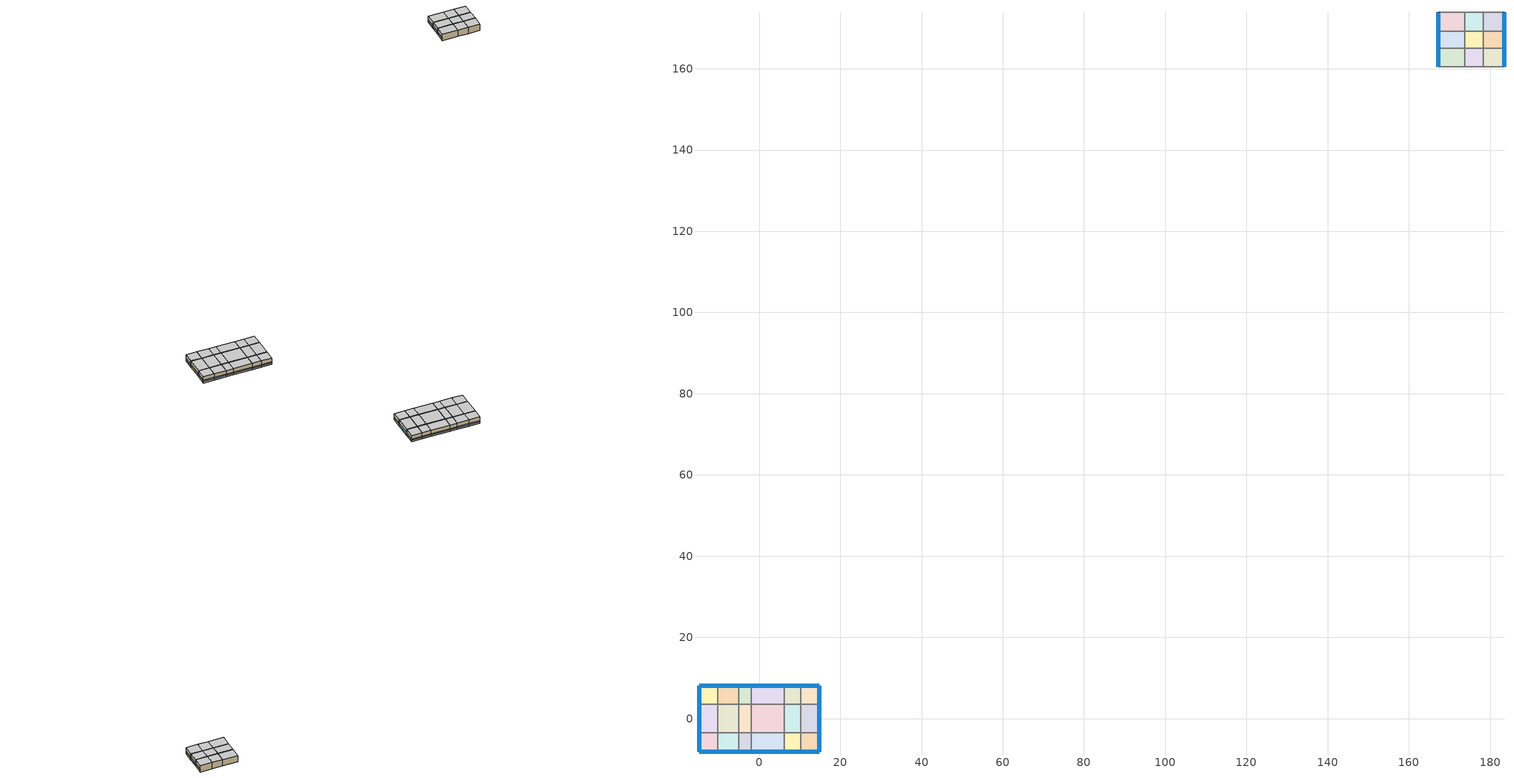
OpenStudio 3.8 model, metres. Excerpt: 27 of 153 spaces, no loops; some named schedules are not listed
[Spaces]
Outpatient PhysicalTherapy A end_a - Story Mid
 floor adiabatic (Typical Interior Floor): -14.8,-8.11 -14.8,-3.54 -10.22,-3.54 -10.22,-8.11 z3.05
 wall outside: -14.8,-3.54 -14.8,-8.11 -10.22,-8.11 z3.05:6.1
 wall to Outpatient PhysicalTherapy B end_a - Story Mid: -10.22,-3.54 -14.8,-3.54 z3.05:6.1
 wall to Outpatient PhysicalTherapy A  - Story Mid: -10.22,-8.11 -10.22,-3.54 z3.05:6.1
 window (Window U-0.75 SHGC 0.48): -14.8,-3.56 -14.8,-8.08 / -14.77,-8.11 -10.25,-8.11 z3.81:4.36
 ceiling adiabatic (Typical Interior Ceiling): -10.22,-8.11 -10.22,-3.54 -14.8,-3.54 -14.8,-8.11 z6.1
Outpatient PhysicalTherapy B end_a - Story Mid
 floor adiabatic (Typical Interior Floor): -14.8,-3.54 -14.8,3.54 -10.22,3.54 -10.22,-3.54 z3.05
 wall outside: -14.8,3.54 -14.8,-3.54 z3.05:6.1
 wall to Outpatient PhysicalTherapy C end_a - Story Mid: -10.22,3.54 -14.8,3.54 z3.05:6.1
 wall to Outpatient PhysicalTherapy B  - Story Mid: -10.22,-3.54 -10.22,3.54 z3.05:6.1
 window (Window U-0.75 SHGC 0.48): -14.8,3.51 -14.8,-3.51 z3.81:4.36
 ceiling adiabatic (Typical Interior Ceiling): -10.22,-3.54 -10.22,3.54 -14.8,3.54 -14.8,-3.54 z6.1
Outpatient PhysicalTherapy C end_a - Story Mid
 floor adiabatic (Typical Interior Floor): -14.8,3.54 -14.8,8.11 -10.22,8.11 -10.22,3.54 z3.05
 wall outside: -10.22,8.11 -14.8,8.11 -14.8,3.54 z3.05:6.1
 wall to Outpatient PhysicalTherapy C  - Story Mid: -10.22,3.54 -10.22,8.11 z3.05:6.1
 window (Window U-0.75 SHGC 0.48): -14.8,8.08 -14.8,3.56 / -10.25,8.11 -14.77,8.11 z3.81:4.36
 ceiling adiabatic (Typical Interior Ceiling): -10.22,3.54 -10.22,8.11 -14.8,8.11 -14.8,3.54 z6.1
Outpatient PhysicalTherapy A  - Story Mid
 floor adiabatic (Typical Interior Floor): -10.22,-8.11 -10.22,-3.54 -5.04,-3.54 -5.04,-8.11 z3.05
 wall outside: -10.22,-8.11 -5.04,-8.11 z3.05:6.1
 wall to Outpatient PhysicalTherapy B  - Story Mid: -5.04,-3.54 -10.22,-3.54 z3.05:6.1
 wall to Outpatient Lounge A  - Story Mid: -5.04,-8.11 -5.04,-3.54 z3.05:6.1
 window (Window U-0.75 SHGC 0.48): -10.2,-8.11 -5.07,-8.11 z3.81:4.36
 ceiling adiabatic (Typical Interior Ceiling): -5.04,-8.11 -5.04,-3.54 -10.22,-3.54 -10.22,-8.11 z6.1
Outpatient PhysicalTherapy B  - Story Mid
 floor adiabatic (Typical Interior Floor): -10.22,-3.54 -10.22,3.54 -5.04,3.54 -5.04,-3.54 z3.05
 wall to Outpatient PhysicalTherapy C  - Story Mid: -5.04,3.54 -10.22,3.54 z3.05:6.1
 wall to Outpatient Lounge B  - Story Mid: -5.04,-3.54 -5.04,3.54 z3.05:6.1
 ceiling adiabatic (Typical Interior Ceiling): -5.04,-3.54 -5.04,3.54 -10.22,3.54 -10.22,-3.54 z6.1
Outpatient PhysicalTherapy C  - Story Mid
 floor adiabatic (Typical Interior Floor): -10.22,3.54 -10.22,8.11 -5.04,8.11 -5.04,3.54 z3.05
 wall outside: -5.04,8.11 -10.22,8.11 z3.05:6.1
 wall to Outpatient Lounge C  - Story Mid: -5.04,3.54 -5.04,8.11 z3.05:6.1
 window (Window U-0.75 SHGC 0.48): -5.07,8.11 -10.2,8.11 z3.81:4.36
 ceiling adiabatic (Typical Interior Ceiling): -5.04,3.54 -5.04,8.11 -10.22,8.11 -10.22,3.54 z6.1
Outpatient Lounge A  - Story Mid
 floor adiabatic (Typical Interior Floor): -5.04,-8.11 -5.04,-3.54 -1.87,-3.54 -1.87,-8.11 z3.05
 wall outside: -5.04,-8.11 -1.87,-8.11 z3.05:6.1
 wall to Outpatient Lounge B  - Story Mid: -1.87,-3.54 -5.04,-3.54 z3.05:6.1
 wall to Outpatient OR A  - Story Mid: -1.87,-8.11 -1.87,-3.54 z3.05:6.1
 window (Window U-0.75 SHGC 0.48): -5.02,-8.11 -1.89,-8.11 z3.81:4.37
 ceiling adiabatic (Typical Interior Ceiling): -1.87,-8.11 -1.87,-3.54 -5.04,-3.54 -5.04,-8.11 z6.1
Outpatient Lounge B  - Story Mid
 floor adiabatic (Typical Interior Floor): -5.04,-3.54 -5.04,3.54 -1.87,3.54 -1.87,-3.54 z3.05
 wall to Outpatient Lounge C  - Story Mid: -1.87,3.54 -5.04,3.54 z3.05:6.1
 wall to Outpatient OR B  - Story Mid: -1.87,-3.54 -1.87,3.54 z3.05:6.1
 ceiling adiabatic (Typical Interior Ceiling): -1.87,-3.54 -1.87,3.54 -5.04,3.54 -5.04,-3.54 z6.1
Outpatient Lounge C  - Story Mid
 floor adiabatic (Typical Interior Floor): -5.04,3.54 -5.04,8.11 -1.87,8.11 -1.87,3.54 z3.05
 wall outside: -1.87,8.11 -5.04,8.11 z3.05:6.1
 wall to Outpatient OR C  - Story Mid: -1.87,3.54 -1.87,8.11 z3.05:6.1
 window (Window U-0.75 SHGC 0.48): -1.89,8.11 -5.02,8.11 z3.81:4.37
 ceiling adiabatic (Typical Interior Ceiling): -1.87,3.54 -1.87,8.11 -5.04,8.11 -5.04,3.54 z6.1
Outpatient OR A  - Story Mid
 floor adiabatic (Typical Interior Floor): -1.87,-8.11 -1.87,-3.54 6.24,-3.54 6.24,-8.11 z3.05
 wall outside: -1.87,-8.11 6.24,-8.11 z3.05:6.1
 wall to Outpatient OR B  - Story Mid: 6.24,-3.54 -1.87,-3.54 z3.05:6.1
 wall to Outpatient Reception A  - Story Mid: 6.24,-8.11 6.24,-3.54 z3.05:6.1
 window (Window U-0.75 SHGC 0.48): -1.84,-8.11 6.21,-8.11 z3.81:4.36
 ceiling adiabatic (Typical Interior Ceiling): 6.24,-8.11 6.24,-3.54 -1.87,-3.54 -1.87,-8.11 z6.1
Outpatient OR B  - Story Mid
 floor adiabatic (Typical Interior Floor): -1.87,-3.54 -1.87,3.54 6.24,3.54 6.24,-3.54 z3.05
 wall to Outpatient OR C  - Story Mid: 6.24,3.54 -1.87,3.54 z3.05:6.1
 wall to Outpatient Reception B  - Story Mid: 6.24,-3.54 6.24,3.54 z3.05:6.1
 ceiling adiabatic (Typical Interior Ceiling): 6.24,-3.54 6.24,3.54 -1.87,3.54 -1.87,-3.54 z6.1
Outpatient OR C  - Story Mid
 floor adiabatic (Typical Interior Floor): -1.87,3.54 -1.87,8.11 6.24,8.11 6.24,3.54 z3.05
 wall outside: 6.24,8.11 -1.87,8.11 z3.05:6.1
 wall to Outpatient Reception C  - Story Mid: 6.24,3.54 6.24,8.11 z3.05:6.1
 window (Window U-0.75 SHGC 0.48): 6.21,8.11 -1.84,8.11 z3.81:4.36
 ceiling adiabatic (Typical Interior Ceiling): 6.24,3.54 6.24,8.11 -1.87,8.11 -1.87,3.54 z6.1
Outpatient Reception A  - Story Mid
 floor adiabatic (Typical Interior Floor): 6.24,-8.11 6.24,-3.54 10.22,-3.54 10.22,-8.11 z3.05
 wall outside: 6.24,-8.11 10.22,-8.11 z3.05:6.1
 wall to Outpatient Reception B  - Story Mid: 10.22,-3.54 6.24,-3.54 z3.05:6.1
 wall to Outpatient Reception A end_b - Story Mid: 10.22,-8.11 10.22,-3.54 z3.05:6.1
 window (Window U-0.75 SHGC 0.48): 6.27,-8.11 10.2,-8.11 z3.81:4.37
 ceiling adiabatic (Typical Interior Ceiling): 10.22,-8.11 10.22,-3.54 6.24,-3.54 6.24,-8.11 z6.1
Outpatient Reception B  - Story Mid
 floor adiabatic (Typical Interior Floor): 6.24,-3.54 6.24,3.54 10.22,3.54 10.22,-3.54 z3.05
 wall to Outpatient Reception C  - Story Mid: 10.22,3.54 6.24,3.54 z3.05:6.1
 wall to Outpatient Reception B end_b - Story Mid: 10.22,-3.54 10.22,3.54 z3.05:6.1
 ceiling adiabatic (Typical Interior Ceiling): 10.22,-3.54 10.22,3.54 6.24,3.54 6.24,-3.54 z6.1
Outpatient Reception C  - Story Mid
 floor adiabatic (Typical Interior Floor): 6.24,3.54 6.24,8.11 10.22,8.11 10.22,3.54 z3.05
 wall outside: 10.22,8.11 6.24,8.11 z3.05:6.1
 wall to Outpatient Reception C end_b - Story Mid: 10.22,3.54 10.22,8.11 z3.05:6.1
 window (Window U-0.75 SHGC 0.48): 10.2,8.11 6.27,8.11 z3.81:4.37
 ceiling adiabatic (Typical Interior Ceiling): 10.22,3.54 10.22,8.11 6.24,8.11 6.24,3.54 z6.1
Outpatient Reception A end_b - Story Mid
 floor adiabatic (Typical Interior Floor): 10.22,-8.11 10.22,-3.54 14.8,-3.54 14.8,-8.11 z3.05
 wall outside: 10.22,-8.11 14.8,-8.11 14.8,-3.54 z3.05:6.1
 wall to Outpatient Reception B end_b - Story Mid: 14.8,-3.54 10.22,-3.54 z3.05:6.1
 window (Window U-0.75 SHGC 0.48): 10.25,-8.11 14.77,-8.11 / 14.8,-8.08 14.8,-3.56 z3.81:4.36
 ceiling adiabatic (Typical Interior Ceiling): 14.8,-8.11 14.8,-3.54 10.22,-3.54 10.22,-8.11 z6.1
Outpatient Reception B end_b - Story Mid
 floor adiabatic (Typical Interior Floor): 10.22,-3.54 10.22,3.54 14.8,3.54 14.8,-3.54 z3.05
 wall outside: 14.8,-3.54 14.8,3.54 z3.05:6.1
 wall to Outpatient Reception C end_b - Story Mid: 14.8,3.54 10.22,3.54 z3.05:6.1
 window (Window U-0.75 SHGC 0.48): 14.8,-3.51 14.8,3.51 z3.81:4.36
 ceiling adiabatic (Typical Interior Ceiling): 14.8,-3.54 14.8,3.54 10.22,3.54 10.22,-3.54 z6.1
Outpatient Reception C end_b - Story Mid
 floor adiabatic (Typical Interior Floor): 10.22,3.54 10.22,8.11 14.8,8.11 14.8,3.54 z3.05
 wall outside: 14.8,3.54 14.8,8.11 10.22,8.11 z3.05:6.1
 window (Window U-0.75 SHGC 0.48): 14.8,3.56 14.8,8.08 / 14.77,8.11 10.25,8.11 z3.81:4.36
 ceiling adiabatic (Typical Interior Ceiling): 14.8,3.54 14.8,8.11 10.22,8.11 10.22,3.54 z6.1
Outpatient PACU A  - Story Mid
 floor adiabatic (Typical Interior Floor): 167.2,160.51 167.2,165.08 173.79,165.08 173.79,160.51 z3.05
 wall outside: 167.2,165.08 167.2,160.51 z3.05:6.1
 wall to Outpatient PACU B  - Story Mid: 173.79,165.08 167.2,165.08 z3.05:6.1
 wall to Outpatient Lounge A  - Story Mid 1: 173.79,160.51 173.79,165.08 z3.05:6.1
 wall adiabatic (Typical Interior Wall): 167.2,160.51 173.79,160.51 z3.05:6.1
 window (Window U-0.75 SHGC 0.48): 167.2,165.06 167.2,160.53 z3.81:4.36
 ceiling adiabatic (Typical Interior Ceiling): 173.79,160.51 173.79,165.08 167.2,165.08 167.2,160.51 z6.1
Outpatient PACU B  - Story Mid
 floor adiabatic (Typical Interior Floor): 167.2,165.08 167.2,169.31 173.79,169.31 173.79,165.08 z3.05
 wall outside: 167.2,169.31 167.2,165.08 z3.05:6.1
 wall to Outpatient PACU C  - Story Mid: 173.79,169.31 167.2,169.31 z3.05:6.1
 wall to Outpatient Lounge B  - Story Mid 1: 173.79,165.08 173.79,169.31 z3.05:6.1
 window (Window U-0.75 SHGC 0.48): 167.2,169.28 167.2,165.11 z3.81:4.37
 ceiling adiabatic (Typical Interior Ceiling): 173.79,165.08 173.79,169.31 167.2,169.31 167.2,165.08 z6.1
Outpatient PACU C  - Story Mid
 floor adiabatic (Typical Interior Floor): 167.2,169.31 167.2,173.88 173.79,173.88 173.79,169.31 z3.05
 wall outside: 167.2,173.88 167.2,169.31 z3.05:6.1
 wall adiabatic (Typical Interior Wall): 173.79,173.88 167.2,173.88 z3.05:6.1
 wall to Outpatient Lounge C  - Story Mid 1: 173.79,169.31 173.79,173.88 z3.05:6.1
 window (Window U-0.75 SHGC 0.48): 167.2,173.86 167.2,169.33 z3.81:4.36
 ceiling adiabatic (Typical Interior Ceiling): 173.79,169.31 173.79,173.88 167.2,173.88 167.2,169.31 z6.1
Outpatient Lounge A  - Story Mid 1
 floor adiabatic (Typical Interior Floor): 173.79,160.51 173.79,165.08 178.27,165.08 178.27,160.51 z3.05
 wall to Outpatient Lounge B  - Story Mid 1: 178.27,165.08 173.79,165.08 z3.05:6.1
 wall to Outpatient Xray A  - Story Mid: 178.27,160.51 178.27,165.08 z3.05:6.1
 wall adiabatic (Typical Interior Wall): 173.79,160.51 178.27,160.51 z3.05:6.1
 ceiling adiabatic (Typical Interior Ceiling): 178.27,160.51 178.27,165.08 173.79,165.08 173.79,160.51 z6.1
Outpatient Lounge B  - Story Mid 1
 floor adiabatic (Typical Interior Floor): 173.79,165.08 173.79,169.31 178.27,169.31 178.27,165.08 z3.05
 wall to Outpatient Lounge C  - Story Mid 1: 178.27,169.31 173.79,169.31 z3.05:6.1
 wall to Outpatient Xray B  - Story Mid: 178.27,165.08 178.27,169.31 z3.05:6.1
 ceiling adiabatic (Typical Interior Ceiling): 178.27,165.08 178.27,169.31 173.79,169.31 173.79,165.08 z6.1
Outpatient Lounge C  - Story Mid 1
 floor adiabatic (Typical Interior Floor): 173.79,169.31 173.79,173.88 178.27,173.88 178.27,169.31 z3.05
 wall adiabatic (Typical Interior Wall): 178.27,173.88 173.79,173.88 z3.05:6.1
 wall to Outpatient Xray C  - Story Mid: 178.27,169.31 178.27,173.88 z3.05:6.1
 ceiling adiabatic (Typical Interior Ceiling): 178.27,169.31 178.27,173.88 173.79,173.88 173.79,169.31 z6.1
Outpatient Xray A  - Story Mid
 floor adiabatic (Typical Interior Floor): 178.27,160.51 178.27,165.08 183.41,165.08 183.41,160.51 z3.05
 wall outside: 183.41,160.51 183.41,165.08 z3.05:6.1
 wall to Outpatient Xray B  - Story Mid: 183.41,165.08 178.27,165.08 z3.05:6.1
 wall adiabatic (Typical Interior Wall): 178.27,160.51 183.41,160.51 z3.05:6.1
 window (Window U-0.75 SHGC 0.48): 183.41,160.53 183.41,165.06 z3.81:4.36
 ceiling adiabatic (Typical Interior Ceiling): 183.41,160.51 183.41,165.08 178.27,165.08 178.27,160.51 z6.1
Outpatient Xray B  - Story Mid
 floor adiabatic (Typical Interior Floor): 178.27,165.08 178.27,169.31 183.41,169.31 183.41,165.08 z3.05
 wall outside: 183.41,165.08 183.41,169.31 z3.05:6.1
 wall to Outpatient Xray C  - Story Mid: 183.41,169.31 178.27,169.31 z3.05:6.1
 window (Window U-0.75 SHGC 0.48): 183.41,165.11 183.41,169.28 z3.81:4.37
 ceiling adiabatic (Typical Interior Ceiling): 183.41,165.08 183.41,169.31 178.27,169.31 178.27,165.08 z6.1
Outpatient Xray C  - Story Mid
 floor adiabatic (Typical Interior Floor): 178.27,169.31 178.27,173.88 183.41,173.88 183.41,169.31 z3.05
 wall outside: 183.41,169.31 183.41,173.88 z3.05:6.1
 wall adiabatic (Typical Interior Wall): 183.41,173.88 178.27,173.88 z3.05:6.1
 window (Window U-0.75 SHGC 0.48): 183.41,169.33 183.41,173.86 z3.81:4.36
 ceiling adiabatic (Typical Interior Ceiling): 183.41,169.31 183.41,173.88 178.27,173.88 178.27,169.31 z6.1
[Site]
Baltimore Washingto_MD_USA: Latitude {deg}=39.17; Longitude {deg}=-76.68; Time Zone {hr}=-5; Elevation {m}=47; Terrain=City
[Site:WaterMainsTemperature]
Calculation Method=Correlation; Annual Average Outdoor Air Temperature {C}=13.67; Maximum Difference In Monthly Average Outdoor Air Temperatures {deltaC}=25.27
[SizingPeriod:DesignDay] Barometric Pressure {Pa}=100762; Rain Indicator=No; Snow Indicator=No; Day of Month=21; Daylight Saving Time Indicator=No; Humidity Condition Type=Wetbulb; Dry-Bulb Temperature Range Modifier Type=DefaultMultipliers
Name | Maximum Dry-Bulb Temperature {C} | Daily Dry-Bulb Temperature Range {deltaC} | Wind Speed {m/s} | Wind Direction {deg} | Month | Day Type | Wetbulb or DewPoint at Maximum Dry-Bulb {C} | Solar Model Indicator | ASHRAE Clear Sky Optical Depth for Beam Irradiance | ASHRAE Clear Sky Optical Depth for Diffuse Irradiance | Sky Clearness
Baltimore Washingto Ann Clg .4% Condns DB=>MWB 1 | 34.4 | 10.3 | 4.4 | 280 | 7 | SummerDesignDay | 23.8 | ASHRAETau | 0.455 | 2.129
Baltimore Washingto Ann Clg .4% Condns WB=>MDB 1 | 31.5 | 10.3 | 4.4 | 280 | 7 | SummerDesignDay | 25.6 | ASHRAETau | 0.455 | 2.129
Baltimore Washingto Ann Htg 99.6% Condns DB 1 | -10 | 0 | 3.8 | 290 | 1 | WinterDesignDay | -10 | ASHRAEClearSky |  |  | 0
Baltimore Washingto August .4% Condns DB=>MCWB 1 | 36 | 10.1 | 4.4 | 280 | 8 | SummerDesignDay | 24.3 | ASHRAETau | 0.44 | 2.186
[ClimateZones]
Climate Zone Institution Name 1=ASHRAE; Climate Zone Document Name 1=ANSI/ASHRAE Standard 169; Climate Zone Document Year 1=2006; Climate Zone Value 1=ASHRAE 169-2013-4A
[Building]
ComStock DOE Ref 1980-2004|Outpatient: North Axis {deg}=90; Default Construction Set=ComStock DOE Ref 1980-2004 - Outpatient - ASHRAE 169-2013-4A; Default Schedule Set=Building Default Schedule Set; Standards Building Type=Outpatient
[Site:GroundTemperature:FCfactorMethod]
January Ground Temperature {C}=14; February Ground Temperature {C}=7.3; March Ground Temperature {C}=3.3; April Ground Temperature {C}=1.2; May Ground Temperature {C}=-0.2; June Ground Temperature {C}=5.6; July Ground Temperature {C}=10.9; August Ground Temperature {C}=16.1; September Ground Temperature {C}=21.7; October Ground Temperature {C}=25; November Ground Temperature {C}=24.8; December Ground Temperature {C}=19.9
[DefaultConstructionSet]
ComStock DOE Ref 1980-2004 - Outpatient - ASHRAE 169-2013-4A: Default Exterior Surface Constructions=Default Surface Constructions 1; Default Interior Surface Constructions=Default Surface Constructions 2; Default Ground Contact Surface Constructions=Default Surface Constructions 3; Default Exterior SubSurface Constructions=Default Sub Surface Constructions 1; Default Interior SubSurface Constructions=Default Sub Surface Constructions 2; Interior Partition Construction=Typical Interior Partition
[DefaultSurfaceConstructions]
Name | Floor Construction | Wall Construction | Roof Ceiling Construction
Default Surface Constructions 1 | Typical Insulated Exterior Mass Floor | Typical Insulated Exterior Mass Wall R-8.33 | Typical IEAD Roof R-17.24
Default Surface Constructions 2 | Typical Interior Floor | Typical Interior Wall | Typical Interior Ceiling
Default Surface Constructions 3 | Typical Insulated Carpeted 6in Slab Floor | Typical Insulated Basement Mass Wall R-9.01
[Construction]
Typical Insulated Exterior Mass Floor: Typical Insulation R-9.06, 4 in. Normalweight Concrete Floor, Typical Carpet Pad
Typical IEAD Roof R-17.24: Roof Membrane, Typical Insulation R-16.12, Metal Roof Surface
Typical Interior Floor: 100mm Normalweight concrete floor, CP02 CARPET PAD
Typical Interior Wall: G01 13mm gypsum board, G01 13mm gypsum board
Typical Interior Ceiling: CP02 CARPET PAD, 100mm Normalweight concrete floor
Typical Insulated Carpeted 6in Slab Floor: 6 in. Normalweight Concrete Floor, Typical Carpet Pad
Typical Insulated Basement Mass Wall R-9.01: Typical Insulation R-7.46, 8 in. Concrete Block Basement Wall
U 0.59 SHGC 0.36 Simple Glazing Window U-0.59 SHGC 0.36: U 0.59 SHGC 0.36 Simple Glazing U-0.59 SHGC 0.36
U 0.59 SHGC 0.36 Simple Glazing Window U-0.59 SHGC 0.36 1: U 0.59 SHGC 0.36 Simple Glazing U-0.59 SHGC 0.36 1
Typical Insulated Metal Door: F08 Metal surface, Typical Insulation R-5.94
U 0.88 SHGC 0.16 Sgl Ref-A-L Clr 6mm: REF A CLEAR LO 6MM
Typical Overhead Door: Typical Insulation R-5.94
Typical Interior Window: Clear 3mm
Typical Interior Door; Typical Interior Partition: G05 25mm wood
Typical Insulated Exterior Mass Wall R-8.33: 1IN Stucco, 8IN CONCRETE HW RefBldg, Typical Insulation R-5.94, 1/2IN Gypsum
InteriorFurnishings 1: Std Wood 6inch 1
Window U-0.75 SHGC 0.48: Simple Glazing Double - No LowE - Tinted/Reflective - Aluminum
[Material:NoMass] Roughness=Smooth; Thermal Absorptance=0.9; Solar Absorptance=0.7
Name | Thermal Resistance {m2-K/W} | Visible Absorptance
Typical Insulation R-9.06 | 1.59504 | 0.7
Typical Carpet Pad; CP02 CARPET PAD | 0.21648 | 0.8
Typical Insulation R-16.12 | 2.83962 | 0.7
Typical Insulation R-7.46 | 1.31358 | 0.7
Typical Insulation R-5.94 | 1.04695 | 0.7
[Material] Thermal Absorptance=0.9
Name | Roughness | Thickness {m} | Conductivity {W/m-K} | Density {kg/m3} | Specific Heat {J/kg-K} | Solar Absorptance | Visible Absorptance
4 in. Normalweight Concrete Floor | MediumRough | 0.1016 | 2.31 | 2322 | 832 | 0.7 | 0.7
Roof Membrane | VeryRough | 0.0095 | 0.16 | 1121.29 | 1460 | 0.7 | 0.7
Metal Roof Surface; F08 Metal surface | Smooth | 0.0008 | 45.28 | 7824 | 500 | 0.7 | 0.7
100mm Normalweight concrete floor | MediumRough | 0.1016 | 2.31045 | 2322 | 832.557 | 0.7 | 0.7
G01 13mm gypsum board | Smooth | 0.0127 | 0.160031 | 800.001 | 1090.73 | 0.7 | 0.5
6 in. Normalweight Concrete Floor | MediumRough | 0.1524 | 2.31 | 2322 | 832 | 0.7 | 0.7
8 in. Concrete Block Basement Wall | MediumRough | 0.2032 | 1.326 | 1842 | 912 | 0.7 | 0.7
G05 25mm wood | MediumSmooth | 0.0254 | 0.15 | 608 | 1630 | 0.5 | 0.5
1IN Stucco | Smooth | 0.0253 | 0.6918 | 1858 | 837 | 0.7 | 0.92
8IN CONCRETE HW RefBldg | Rough | 0.2032 | 1.311 | 2240 | 836.8 | 0.7 | 0.7
1/2IN Gypsum | Smooth | 0.0127 | 0.16 | 784.9 | 830 | 0.4 | 0.4
Std Wood 6inch 1 | MediumSmooth | 0.15 | 0.12 | 540 | 1210 | 0.7 | 0.7
[DefaultSubSurfaceConstructions]
Name | Fixed Window Construction | Operable Window Construction | Door Construction | Glass Door Construction | Overhead Door Construction | Tubular Daylight Dome Construction | Tubular Daylight Diffuser Construction
Default Sub Surface Constructions 1 | U 0.59 SHGC 0.36 Simple Glazing Window U-0.59 SHGC 0.36 | U 0.59 SHGC 0.36 Simple Glazing Window U-0.59 SHGC 0.36 1 | Typical Insulated Metal Door | U 0.88 SHGC 0.16 Sgl Ref-A-L Clr 6mm | Typical Overhead Door | Typical Interior Window | Typical Interior Window
Default Sub Surface Constructions 2 | Typical Interior Window | Typical Interior Window | Typical Interior Door
[WindowMaterial:SimpleGlazingSystem]
Name | U-Factor {W/m2-K} | Solar Heat Gain Coefficient | Visible Transmittance
U 0.59 SHGC 0.36 Simple Glazing U-0.59 SHGC 0.36; U 0.59 SHGC 0.36 Simple Glazing U-0.59 SHGC 0.36 1 | 3.35018 | 0.36 | 0.27
Simple Glazing Double - No LowE - Tinted/Reflective - Aluminum | 4.25302 | 0.484 | 0.411
[WindowMaterial:Glazing] Optical Data Type=SpectralAverage; Infrared Transmittance at Normal Incidence=0; Front Side Infrared Hemispherical Emissivity=0.84; Conductivity {W/m-K}=0.9; Dirt Correction Factor for Solar and Visible Transmittance=1; Solar Diffusing=No
Name | Thickness {m} | Solar Transmittance at Normal Incidence | Front Side Solar Reflectance at Normal Incidence | Back Side Solar Reflectance at Normal Incidence | Visible Transmittance at Normal Incidence | Front Side Visible Reflectance at Normal Incidence | Back Side Visible Reflectance at Normal Incidence | Back Side Infrared Hemispherical Emissivity
REF A CLEAR LO 6MM | 0.006 | 0.066 | 0.341 | 0.493 | 0.08 | 0.41 | 0.37 | 0.4
Clear 3mm | 0.003 | 0.837 | 0.075 | 0.075 | 0.898 | 0.081 | 0.081 | 0.84
[SpaceType] Standards Building Type=Outpatient
Name | Default Schedule Set | Design Specification Outdoor Air Object | Standards Space Type
Outpatient Xray - ComStock DOE Ref 1980-2004 | Outpatient Xray Schedule Set | Outpatient Xray Ventilation | Xray
Outpatient PACU - ComStock DOE Ref 1980-2004 | Outpatient PACU Schedule Set | Outpatient PACU Ventilation | PACU
Outpatient Lounge - ComStock DOE Ref 1980-2004 | Outpatient Lounge Schedule Set | Outpatient Lounge Ventilation | Lounge
Outpatient OR - ComStock DOE Ref 1980-2004 | Outpatient OR Schedule Set | Outpatient OR Ventilation | OR
Outpatient Reception - ComStock DOE Ref 1980-2004 | Outpatient Reception Schedule Set | Outpatient Reception Ventilation | Reception
Outpatient PhysicalTherapy - ComStock DOE Ref 1980-2004 | Outpatient PhysicalTherapy Schedule Set | Outpatient PhysicalTherapy Ventilation | PhysicalTherapy
[BuildingStory]
Story Mid: Nominal Z Coordinate {m}=3.048; Nominal Floor to Floor Height {m}=3.048
[Space] Building Story=Story Mid
Name | Space Type | Thermal Zone
Outpatient PhysicalTherapy A end_a - Story Mid | Outpatient PhysicalTherapy - ComStock DOE Ref 1980-2004 | Zone Outpatient PhysicalTherapy A end_a - Story Mid
Outpatient PhysicalTherapy B end_a - Story Mid | Outpatient PhysicalTherapy - ComStock DOE Ref 1980-2004 | Zone Outpatient PhysicalTherapy B end_a - Story Mid
Outpatient PhysicalTherapy C end_a - Story Mid | Outpatient PhysicalTherapy - ComStock DOE Ref 1980-2004 | Zone Outpatient PhysicalTherapy C end_a - Story Mid
Outpatient PhysicalTherapy A  - Story Mid | Outpatient PhysicalTherapy - ComStock DOE Ref 1980-2004 | Zone Outpatient PhysicalTherapy A  - Story Mid
Outpatient PhysicalTherapy B  - Story Mid | Outpatient PhysicalTherapy - ComStock DOE Ref 1980-2004 | Zone Outpatient PhysicalTherapy B  - Story Mid
Outpatient PhysicalTherapy C  - Story Mid | Outpatient PhysicalTherapy - ComStock DOE Ref 1980-2004 | Zone Outpatient PhysicalTherapy C  - Story Mid
Outpatient Lounge A  - Story Mid | Outpatient Lounge - ComStock DOE Ref 1980-2004 | Zone Outpatient Lounge A  - Story Mid
Outpatient Lounge B  - Story Mid | Outpatient Lounge - ComStock DOE Ref 1980-2004 | Zone Outpatient Lounge B  - Story Mid
Outpatient Lounge C  - Story Mid | Outpatient Lounge - ComStock DOE Ref 1980-2004 | Zone Outpatient Lounge C  - Story Mid
Outpatient OR A  - Story Mid | Outpatient OR - ComStock DOE Ref 1980-2004 | Zone Outpatient OR A  - Story Mid
Outpatient OR B  - Story Mid | Outpatient OR - ComStock DOE Ref 1980-2004 | Zone Outpatient OR B  - Story Mid
Outpatient OR C  - Story Mid | Outpatient OR - ComStock DOE Ref 1980-2004 | Zone Outpatient OR C  - Story Mid
Outpatient Reception A  - Story Mid | Outpatient Reception - ComStock DOE Ref 1980-2004 | Zone Outpatient Reception A  - Story Mid
Outpatient Reception B  - Story Mid | Outpatient Reception - ComStock DOE Ref 1980-2004 | Zone Outpatient Reception B  - Story Mid
Outpatient Reception C  - Story Mid | Outpatient Reception - ComStock DOE Ref 1980-2004 | Zone Outpatient Reception C  - Story Mid
Outpatient Reception A end_b - Story Mid | Outpatient Reception - ComStock DOE Ref 1980-2004 | Zone Outpatient Reception A end_b - Story Mid
Outpatient Reception B end_b - Story Mid | Outpatient Reception - ComStock DOE Ref 1980-2004 | Zone Outpatient Reception B end_b - Story Mid
Outpatient Reception C end_b - Story Mid | Outpatient Reception - ComStock DOE Ref 1980-2004 | Zone Outpatient Reception C end_b - Story Mid
Outpatient PACU A  - Story Mid | Outpatient PACU - ComStock DOE Ref 1980-2004 | Zone Outpatient PACU A  - Story Mid
Outpatient PACU B  - Story Mid | Outpatient PACU - ComStock DOE Ref 1980-2004 | Zone Outpatient PACU B  - Story Mid
Outpatient PACU C  - Story Mid | Outpatient PACU - ComStock DOE Ref 1980-2004 | Zone Outpatient PACU C  - Story Mid
Outpatient Lounge A  - Story Mid 1 | Outpatient Lounge - ComStock DOE Ref 1980-2004 | Zone Outpatient Lounge A  - Story Mid 1
Outpatient Lounge B  - Story Mid 1 | Outpatient Lounge - ComStock DOE Ref 1980-2004 | Zone Outpatient Lounge B  - Story Mid 1
Outpatient Lounge C  - Story Mid 1 | Outpatient Lounge - ComStock DOE Ref 1980-2004 | Zone Outpatient Lounge C  - Story Mid 1
Outpatient Xray A  - Story Mid | Outpatient Xray - ComStock DOE Ref 1980-2004 | Zone Outpatient Xray A  - Story Mid
Outpatient Xray B  - Story Mid | Outpatient Xray - ComStock DOE Ref 1980-2004 | Zone Outpatient Xray B  - Story Mid
Outpatient Xray C  - Story Mid | Outpatient Xray - ComStock DOE Ref 1980-2004 | Zone Outpatient Xray C  - Story Mid
[ThermalZone] Multiplier=1; Use Ideal Air Loads=No
Name | Thermostat
Zone Outpatient PhysicalTherapy A end_a - Story Mid | Outpatient PhysicalTherapy - ComStock DOE Ref 1980-2004 Thermostat 2
Zone Outpatient PhysicalTherapy B end_a - Story Mid | Outpatient PhysicalTherapy - ComStock DOE Ref 1980-2004 Thermostat 5
Zone Outpatient PhysicalTherapy C end_a - Story Mid | Outpatient PhysicalTherapy - ComStock DOE Ref 1980-2004 Thermostat 8
Zone Outpatient PhysicalTherapy A  - Story Mid | Outpatient PhysicalTherapy - ComStock DOE Ref 1980-2004 Thermostat
Zone Outpatient PhysicalTherapy B  - Story Mid | Outpatient PhysicalTherapy - ComStock DOE Ref 1980-2004 Thermostat 3
Zone Outpatient PhysicalTherapy C  - Story Mid | Outpatient PhysicalTherapy - ComStock DOE Ref 1980-2004 Thermostat 6
Zone Outpatient Lounge A  - Story Mid | Outpatient Lounge - ComStock DOE Ref 1980-2004 Thermostat
Zone Outpatient Lounge B  - Story Mid | Outpatient Lounge - ComStock DOE Ref 1980-2004 Thermostat 2
Zone Outpatient Lounge C  - Story Mid | Outpatient Lounge - ComStock DOE Ref 1980-2004 Thermostat 4
Zone Outpatient OR A  - Story Mid | Outpatient OR - ComStock DOE Ref 1980-2004 Thermostat
Zone Outpatient OR B  - Story Mid | Outpatient OR - ComStock DOE Ref 1980-2004 Thermostat 1
Zone Outpatient OR C  - Story Mid | Outpatient OR - ComStock DOE Ref 1980-2004 Thermostat 2
Zone Outpatient Reception A  - Story Mid | Outpatient Reception - ComStock DOE Ref 1980-2004 Thermostat
Zone Outpatient Reception B  - Story Mid | Outpatient Reception - ComStock DOE Ref 1980-2004 Thermostat 2
Zone Outpatient Reception C  - Story Mid | Outpatient Reception - ComStock DOE Ref 1980-2004 Thermostat 4
Zone Outpatient Reception A end_b - Story Mid | Outpatient Reception - ComStock DOE Ref 1980-2004 Thermostat 1
Zone Outpatient Reception B end_b - Story Mid | Outpatient Reception - ComStock DOE Ref 1980-2004 Thermostat 3
Zone Outpatient Reception C end_b - Story Mid | Outpatient Reception - ComStock DOE Ref 1980-2004 Thermostat 5
Zone Outpatient PACU A  - Story Mid | Outpatient PACU - ComStock DOE Ref 1980-2004 Thermostat
Zone Outpatient PACU B  - Story Mid | Outpatient PACU - ComStock DOE Ref 1980-2004 Thermostat 1
Zone Outpatient PACU C  - Story Mid | Outpatient PACU - ComStock DOE Ref 1980-2004 Thermostat 2
Zone Outpatient Lounge A  - Story Mid 1 | Outpatient Lounge - ComStock DOE Ref 1980-2004 Thermostat 1
Zone Outpatient Lounge B  - Story Mid 1 | Outpatient Lounge - ComStock DOE Ref 1980-2004 Thermostat 3
Zone Outpatient Lounge C  - Story Mid 1 | Outpatient Lounge - ComStock DOE Ref 1980-2004 Thermostat 5
Zone Outpatient Xray A  - Story Mid | Outpatient Xray - ComStock DOE Ref 1980-2004 Thermostat 1
Zone Outpatient Xray B  - Story Mid | Outpatient Xray - ComStock DOE Ref 1980-2004 Thermostat 3
Zone Outpatient Xray C  - Story Mid | Outpatient Xray - ComStock DOE Ref 1980-2004 Thermostat 5
[Lights:Definition] Design Level Calculation Method=Watts/Area; Fraction Visible=0.2; Return Air Fraction=0
Name | Watts per Space Floor Area {W/m2} | Fraction Radiant
Outpatient PACU - ComStock DOE Ref 1980-2004 General Lights Definition | 9.71382 | 0.31
Outpatient PACU - ComStock DOE Ref 1980-2004 Wall Wash Lights Definition | 10.5927 | 0.125
Outpatient OR - ComStock DOE Ref 1980-2004 General Lights Definition | 22.5358 | 0.31
Outpatient Lounge - ComStock DOE Ref 1980-2004 General Lights Definition | 3.74035 | 0.31
Outpatient Lounge - ComStock DOE Ref 1980-2004 Wall Wash Lights Definition | 4.25298 | 0.125
Outpatient Xray - ComStock DOE Ref 1980-2004 General Lights Definition | 6.48665 | 0.31
Outpatient Reception - ComStock DOE Ref 1980-2004 General Lights Definition | 2.45217 | 0.31
Outpatient Reception - ComStock DOE Ref 1980-2004 Task Lights Definition | 1.72345 | 0.125
Outpatient Reception - ComStock DOE Ref 1980-2004 Wall Wash Lights Definition | 3.12863 | 0.125
Outpatient PhysicalTherapy - ComStock DOE Ref 1980-2004 General Lights Definition | 8.67819 | 0.31
Outpatient PhysicalTherapy - ComStock DOE Ref 1980-2004 Task Lights Definition | 15.587 | 0.125
[ElectricEquipment:Definition] Design Level Calculation Method=Watts/Area; Fraction Latent=0; Fraction Radiant=0.5; Fraction Lost=0
Name | Watts per Space Floor Area {W/m2}
Outpatient Lounge Elec Equip Definition; Outpatient PACU Elec Equip Definition | 32.2917
Outpatient OR Elec Equip Definition | 43.0556
Outpatient PhysicalTherapy Elec Equip Definition | 16.1459
Outpatient Reception Elec Equip Definition | 11.8403
Outpatient Xray Elec Equip Definition | 13.9931
[ElectricEquipment]
Name | Electric Equipment Definition | Space or SpaceType
Outpatient Lounge Elec Equip | Outpatient Lounge Elec Equip Definition | Outpatient Lounge - ComStock DOE Ref 1980-2004
Outpatient OR Elec Equip | Outpatient OR Elec Equip Definition | Outpatient OR - ComStock DOE Ref 1980-2004
Outpatient PACU Elec Equip | Outpatient PACU Elec Equip Definition | Outpatient PACU - ComStock DOE Ref 1980-2004
Outpatient PhysicalTherapy Elec Equip | Outpatient PhysicalTherapy Elec Equip Definition | Outpatient PhysicalTherapy - ComStock DOE Ref 1980-2004
Outpatient Reception Elec Equip | Outpatient Reception Elec Equip Definition | Outpatient Reception - ComStock DOE Ref 1980-2004
Outpatient Xray Elec Equip | Outpatient Xray Elec Equip Definition | Outpatient Xray - ComStock DOE Ref 1980-2004
[DesignSpecification:OutdoorAir] Outdoor Air Method=Sum
Name | Outdoor Air Flow per Person {m3/s-person} | Outdoor Air Flow per Floor Area {m3/s-m2}
Outpatient Lounge Ventilation; Outpatient Reception Ventilation | 0.00707921
Outpatient OR Ventilation; Outpatient PhysicalTherapy Ventilation |  | 0.0023876
Outpatient PACU Ventilation |  | 0.00169164
Outpatient Xray Ventilation |  | 0.001524
[DefaultScheduleSet]
Name | Number of People Schedule | People Activity Level Schedule | Lighting Schedule | Electric Equipment Schedule | Infiltration Schedule | Gas Equipment Schedule | Hours of Operation Schedule
Outpatient Lounge Schedule Set; Outpatient PACU Schedule Set; Outpatient PhysicalTherapy Schedule Set; Outpatient Reception Schedule Set | Outpatient Bldg Occ | Outpatient Activity | Outpatient Bldg Light | Outpatient Bldg Equip | Outpatient Infil
Outpatient OR Schedule Set | Outpatient Bldg Occ | Outpatient Activity | Outpatient Bldg Light | Outpatient Bldg Equip | Outpatient Infil | Outpatient Bldg Equip
Outpatient Xray Schedule Set | Outpatient Bldg Occ | Outpatient Activity | Outpatient Bldg Light | Outpatient Radiology Equip | Outpatient Infil
Building Default Schedule Set |  |  |  |  |  |  | Building Hours of Operation NonResidential
[People:Definition] Number of People Calculation Method=People/Area; Fraction Radiant=0.3
Name | People per Space Floor Area {person/m2}
Outpatient Lounge People Definition | 0.149941
Outpatient OR People Definition; Outpatient PACU People Definition; Outpatient PhysicalTherapy People Definition; Outpatient Xray People Definition | 0.199993
Outpatient Reception People Definition | 0.300313
[People] Work Efficiency Schedule=Work Efficiency Schedule; Clothing Insulation Schedule=Clothing Schedule; Air Velocity Schedule=Air Velocity Schedule; Multiplier=1
Name | People Definition | Space or SpaceType
Outpatient Lounge People | Outpatient Lounge People Definition | Outpatient Lounge - ComStock DOE Ref 1980-2004
Outpatient OR People | Outpatient OR People Definition | Outpatient OR - ComStock DOE Ref 1980-2004
Outpatient PACU People | Outpatient PACU People Definition | Outpatient PACU - ComStock DOE Ref 1980-2004
Outpatient PhysicalTherapy People | Outpatient PhysicalTherapy People Definition | Outpatient PhysicalTherapy - ComStock DOE Ref 1980-2004
Outpatient Reception People | Outpatient Reception People Definition | Outpatient Reception - ComStock DOE Ref 1980-2004
Outpatient Xray People | Outpatient Xray People Definition | Outpatient Xray - ComStock DOE Ref 1980-2004
[GasEquipment:Definition]
Outpatient OR Gas Equip Definition: Design Level Calculation Method=Watts/Area; Watts per Space Floor Area {W/m2}=75.3001; Fraction Latent=0; Fraction Radiant=0; Fraction Lost=0.5
[GasEquipment]
Outpatient OR Gas Equip: Gas Equipment Definition=Outpatient OR Gas Equip Definition; Space or SpaceType=Outpatient OR - ComStock DOE Ref 1980-2004
[Exterior:Lights:Definition]
Name | Design Level {W}
Parking Areas and Drives Def (W/ft^2) | 0.0497494
Building Facades Def (W/ft^2) | 0.25
Main Entries Def (W/ft) | 30
Other Doors Def (W/ft) | 25
[Exterior:Lights] Schedule=Always On Discrete; Control Option=AstronomicalClock
Name | Exterior Lights Definition | Multiplier
Parking Areas and Drives | Parking Areas and Drives Def (W/ft^2) | 75937.5
Building Facades | Building Facades Def (W/ft^2) | 3883.26
Main Entries | Main Entries Def (W/ft) | 8
Other Doors | Other Doors Def (W/ft) | 15.57
[ThermostatSetpoint:DualSetpoint]
Name | Heating Setpoint Temperature Schedule | Cooling Setpoint Temperature Schedule
Outpatient Lounge - ComStock DOE Ref 1980-2004 Thermostat; Outpatient Lounge - ComStock DOE Ref 1980-2004 Thermostat 1; Outpatient Lounge - ComStock DOE Ref 1980-2004 Thermostat 2; Outpatient Lounge - ComStock DOE Ref 1980-2004 Thermostat 3; Outpatient Lounge - ComStock DOE Ref 1980-2004 Thermostat 4; Outpatient Lounge - ComStock DOE Ref 1980-2004 Thermostat 5; Outpatient PACU - ComStock DOE Ref 1980-2004 Thermostat; Outpatient PACU - ComStock DOE Ref 1980-2004 Thermostat 1; Outpatient PACU - ComStock DOE Ref 1980-2004 Thermostat 2; Outpatient PhysicalTherapy - ComStock DOE Ref 1980-2004 Thermostat; Outpatient PhysicalTherapy - ComStock DOE Ref 1980-2004 Thermostat 2; Outpatient PhysicalTherapy - ComStock DOE Ref 1980-2004 Thermostat 3; Outpatient PhysicalTherapy - ComStock DOE Ref 1980-2004 Thermostat 5; Outpatient PhysicalTherapy - ComStock DOE Ref 1980-2004 Thermostat 6; Outpatient PhysicalTherapy - ComStock DOE Ref 1980-2004 Thermostat 8; Outpatient Reception - ComStock DOE Ref 1980-2004 Thermostat; Outpatient Reception - ComStock DOE Ref 1980-2004 Thermostat 1; Outpatient Reception - ComStock DOE Ref 1980-2004 Thermostat 2; Outpatient Reception - ComStock DOE Ref 1980-2004 Thermostat 3; Outpatient Reception - ComStock DOE Ref 1980-2004 Thermostat 4; Outpatient Reception - ComStock DOE Ref 1980-2004 Thermostat 5; Outpatient Xray - ComStock DOE Ref 1980-2004 Thermostat 1; Outpatient Xray - ComStock DOE Ref 1980-2004 Thermostat 3; Outpatient Xray - ComStock DOE Ref 1980-2004 Thermostat 5 | Outpatient HtgSetp | Outpatient ClgSetp
Outpatient OR - ComStock DOE Ref 1980-2004 Thermostat; Outpatient OR - ComStock DOE Ref 1980-2004 Thermostat 1; Outpatient OR - ComStock DOE Ref 1980-2004 Thermostat 2 | Outpatient OR HtgSetp | Outpatient OR ClgSetp
[InternalMass:Definition]
Internal Mass Definition 2: Construction=InteriorFurnishings 1; Design Level Calculation Method=SurfaceArea/Area; Surface Area per Space Floor Area=2
[InternalMass] Internal Mass Definition=Internal Mass Definition 2; Multiplier=1
Name | Space or SpaceType
Outpatient PhysicalTherapy B  - Story Mid Mass | Outpatient PhysicalTherapy B  - Story Mid
Outpatient Reception A  - Story Mid Mass | Outpatient Reception A  - Story Mid
Outpatient OR C  - Story Mid Mass | Outpatient OR C  - Story Mid
Outpatient Reception B  - Story Mid Mass | Outpatient Reception B  - Story Mid
Outpatient Reception B end_b - Story Mid Mass | Outpatient Reception B end_b - Story Mid
Outpatient Lounge B  - Story Mid Mass | Outpatient Lounge B  - Story Mid
Outpatient PhysicalTherapy C  - Story Mid Mass | Outpatient PhysicalTherapy C  - Story Mid
Outpatient Lounge C  - Story Mid Mass | Outpatient Lounge C  - Story Mid
Outpatient Lounge A  - Story Mid 1 Mass | Outpatient Lounge A  - Story Mid 1
Outpatient Reception C  - Story Mid Mass | Outpatient Reception C  - Story Mid
Outpatient PhysicalTherapy C end_a - Story Mid Mass | Outpatient PhysicalTherapy C end_a - Story Mid
Outpatient Lounge A  - Story Mid Mass | Outpatient Lounge A  - Story Mid
Outpatient OR A  - Story Mid Mass | Outpatient OR A  - Story Mid
Outpatient PACU B  - Story Mid Mass | Outpatient PACU B  - Story Mid
Outpatient PACU C  - Story Mid Mass | Outpatient PACU C  - Story Mid
Outpatient Lounge C  - Story Mid 1 Mass | Outpatient Lounge C  - Story Mid 1
Outpatient Reception C end_b - Story Mid Mass | Outpatient Reception C end_b - Story Mid
Outpatient PhysicalTherapy A  - Story Mid Mass | Outpatient PhysicalTherapy A  - Story Mid
Outpatient Xray A  - Story Mid Mass | Outpatient Xray A  - Story Mid
Outpatient PhysicalTherapy B end_a - Story Mid Mass | Outpatient PhysicalTherapy B end_a - Story Mid
Outpatient OR B  - Story Mid Mass | Outpatient OR B  - Story Mid
Outpatient Xray C  - Story Mid Mass | Outpatient Xray C  - Story Mid
Outpatient Reception A end_b - Story Mid Mass | Outpatient Reception A end_b - Story Mid
Outpatient PhysicalTherapy A end_a - Story Mid Mass | Outpatient PhysicalTherapy A end_a - Story Mid
Outpatient PACU A  - Story Mid Mass | Outpatient PACU A  - Story Mid
Outpatient Lounge B  - Story Mid 1 Mass | Outpatient Lounge B  - Story Mid 1
Outpatient Xray B  - Story Mid Mass | Outpatient Xray B  - Story Mid
[Lights] Fraction Replaceable=1
Name | Lights Definition | Space or SpaceType
Outpatient PACU - ComStock DOE Ref 1980-2004 General Lighting | Outpatient PACU - ComStock DOE Ref 1980-2004 General Lights Definition | Outpatient PACU - ComStock DOE Ref 1980-2004
Outpatient PACU - ComStock DOE Ref 1980-2004 Wall Wash Lighting | Outpatient PACU - ComStock DOE Ref 1980-2004 Wall Wash Lights Definition | Outpatient PACU - ComStock DOE Ref 1980-2004
Outpatient OR - ComStock DOE Ref 1980-2004 General Lighting | Outpatient OR - ComStock DOE Ref 1980-2004 General Lights Definition | Outpatient OR - ComStock DOE Ref 1980-2004
Outpatient Lounge - ComStock DOE Ref 1980-2004 General Lighting | Outpatient Lounge - ComStock DOE Ref 1980-2004 General Lights Definition | Outpatient Lounge - ComStock DOE Ref 1980-2004
Outpatient Lounge - ComStock DOE Ref 1980-2004 Wall Wash Lighting | Outpatient Lounge - ComStock DOE Ref 1980-2004 Wall Wash Lights Definition | Outpatient Lounge - ComStock DOE Ref 1980-2004
Outpatient Xray - ComStock DOE Ref 1980-2004 General Lighting | Outpatient Xray - ComStock DOE Ref 1980-2004 General Lights Definition | Outpatient Xray - ComStock DOE Ref 1980-2004
Outpatient Reception - ComStock DOE Ref 1980-2004 General Lighting | Outpatient Reception - ComStock DOE Ref 1980-2004 General Lights Definition | Outpatient Reception - ComStock DOE Ref 1980-2004
Outpatient Reception - ComStock DOE Ref 1980-2004 Task Lighting | Outpatient Reception - ComStock DOE Ref 1980-2004 Task Lights Definition | Outpatient Reception - ComStock DOE Ref 1980-2004
Outpatient Reception - ComStock DOE Ref 1980-2004 Wall Wash Lighting | Outpatient Reception - ComStock DOE Ref 1980-2004 Wall Wash Lights Definition | Outpatient Reception - ComStock DOE Ref 1980-2004
Outpatient PhysicalTherapy - ComStock DOE Ref 1980-2004 General Lighting | Outpatient PhysicalTherapy - ComStock DOE Ref 1980-2004 General Lights Definition | Outpatient PhysicalTherapy - ComStock DOE Ref 1980-2004
Outpatient PhysicalTherapy - ComStock DOE Ref 1980-2004 Task Lighting | Outpatient PhysicalTherapy - ComStock DOE Ref 1980-2004 Task Lights Definition | Outpatient PhysicalTherapy - ComStock DOE Ref 1980-2004
[SpaceInfiltration:DesignFlowRate] Design Flow Rate Calculation Method=Flow/ExteriorArea; Flow per Exterior Surface Area {m3/s-m2}=0.000619923; Velocity Term Coefficient=0
Name | Space or SpaceType | Schedule | Constant Term Coefficient | Temperature Term Coefficient | Velocity Squared Term Coefficient
Outpatient Reception A  - Story Mid HVAC On Infiltration | Outpatient Reception A  - Story Mid | Infiltration HVAC On Schedule | -0.0461 | 0.0053 | 0.0311
Outpatient Reception A  - Story Mid HVAC Off Infiltration | Outpatient Reception A  - Story Mid | Infiltration HVAC Off Schedule | 0 | 0.0174 | 0.0341
Outpatient OR C  - Story Mid HVAC On Infiltration | Outpatient OR C  - Story Mid | Infiltration HVAC On Schedule | -0.0461 | 0.0053 | 0.0311
Outpatient OR C  - Story Mid HVAC Off Infiltration | Outpatient OR C  - Story Mid | Infiltration HVAC Off Schedule | 0 | 0.0174 | 0.0341
Outpatient Reception B end_b - Story Mid HVAC On Infiltration | Outpatient Reception B end_b - Story Mid | Infiltration HVAC On Schedule | -0.0461 | 0.0053 | 0.0311
Outpatient Reception B end_b - Story Mid HVAC Off Infiltration | Outpatient Reception B end_b - Story Mid | Infiltration HVAC Off Schedule | 0 | 0.0174 | 0.0341
Outpatient PhysicalTherapy C  - Story Mid HVAC On Infiltration | Outpatient PhysicalTherapy C  - Story Mid | Infiltration HVAC On Schedule | -0.0461 | 0.0053 | 0.0311
Outpatient PhysicalTherapy C  - Story Mid HVAC Off Infiltration | Outpatient PhysicalTherapy C  - Story Mid | Infiltration HVAC Off Schedule | 0 | 0.0174 | 0.0341
Outpatient Lounge C  - Story Mid HVAC On Infiltration | Outpatient Lounge C  - Story Mid | Infiltration HVAC On Schedule | -0.0461 | 0.0053 | 0.0311
Outpatient Lounge C  - Story Mid HVAC Off Infiltration | Outpatient Lounge C  - Story Mid | Infiltration HVAC Off Schedule | 0 | 0.0174 | 0.0341
Outpatient Reception C  - Story Mid HVAC On Infiltration | Outpatient Reception C  - Story Mid | Infiltration HVAC On Schedule | -0.0461 | 0.0053 | 0.0311
Outpatient Reception C  - Story Mid HVAC Off Infiltration | Outpatient Reception C  - Story Mid | Infiltration HVAC Off Schedule | 0 | 0.0174 | 0.0341
Outpatient PhysicalTherapy C end_a - Story Mid HVAC On Infiltration | Outpatient PhysicalTherapy C end_a - Story Mid | Infiltration HVAC On Schedule | -0.0461 | 0.0053 | 0.0311
Outpatient PhysicalTherapy C end_a - Story Mid HVAC Off Infiltration | Outpatient PhysicalTherapy C end_a - Story Mid | Infiltration HVAC Off Schedule | 0 | 0.0174 | 0.0341
Outpatient Lounge A  - Story Mid HVAC On Infiltration | Outpatient Lounge A  - Story Mid | Infiltration HVAC On Schedule | -0.0461 | 0.0053 | 0.0311
Outpatient Lounge A  - Story Mid HVAC Off Infiltration | Outpatient Lounge A  - Story Mid | Infiltration HVAC Off Schedule | 0 | 0.0174 | 0.0341
Outpatient OR A  - Story Mid HVAC On Infiltration | Outpatient OR A  - Story Mid | Infiltration HVAC On Schedule | -0.0461 | 0.0053 | 0.0311
Outpatient OR A  - Story Mid HVAC Off Infiltration | Outpatient OR A  - Story Mid | Infiltration HVAC Off Schedule | 0 | 0.0174 | 0.0341
Outpatient PACU B  - Story Mid HVAC On Infiltration | Outpatient PACU B  - Story Mid | Infiltration HVAC On Schedule | -0.0461 | 0.0053 | 0.0311
Outpatient PACU B  - Story Mid HVAC Off Infiltration | Outpatient PACU B  - Story Mid | Infiltration HVAC Off Schedule | 0 | 0.0174 | 0.0341
Outpatient PACU C  - Story Mid HVAC On Infiltration | Outpatient PACU C  - Story Mid | Infiltration HVAC On Schedule | -0.0461 | 0.0053 | 0.0311
Outpatient PACU C  - Story Mid HVAC Off Infiltration | Outpatient PACU C  - Story Mid | Infiltration HVAC Off Schedule | 0 | 0.0174 | 0.0341
Outpatient Reception C end_b - Story Mid HVAC On Infiltration | Outpatient Reception C end_b - Story Mid | Infiltration HVAC On Schedule | -0.0461 | 0.0053 | 0.0311
Outpatient Reception C end_b - Story Mid HVAC Off Infiltration | Outpatient Reception C end_b - Story Mid | Infiltration HVAC Off Schedule | 0 | 0.0174 | 0.0341
Outpatient PhysicalTherapy A  - Story Mid HVAC On Infiltration | Outpatient PhysicalTherapy A  - Story Mid | Infiltration HVAC On Schedule | -0.0461 | 0.0053 | 0.0311
Outpatient PhysicalTherapy A  - Story Mid HVAC Off Infiltration | Outpatient PhysicalTherapy A  - Story Mid | Infiltration HVAC Off Schedule | 0 | 0.0174 | 0.0341
Outpatient Xray A  - Story Mid HVAC On Infiltration | Outpatient Xray A  - Story Mid | Infiltration HVAC On Schedule | -0.0461 | 0.0053 | 0.0311
Outpatient Xray A  - Story Mid HVAC Off Infiltration | Outpatient Xray A  - Story Mid | Infiltration HVAC Off Schedule | 0 | 0.0174 | 0.0341
Outpatient PhysicalTherapy B end_a - Story Mid HVAC On Infiltration | Outpatient PhysicalTherapy B end_a - Story Mid | Infiltration HVAC On Schedule | -0.0461 | 0.0053 | 0.0311
Outpatient PhysicalTherapy B end_a - Story Mid HVAC Off Infiltration | Outpatient PhysicalTherapy B end_a - Story Mid | Infiltration HVAC Off Schedule | 0 | 0.0174 | 0.0341
Outpatient Xray C  - Story Mid HVAC On Infiltration | Outpatient Xray C  - Story Mid | Infiltration HVAC On Schedule | -0.0461 | 0.0053 | 0.0311
Outpatient Xray C  - Story Mid HVAC Off Infiltration | Outpatient Xray C  - Story Mid | Infiltration HVAC Off Schedule | 0 | 0.0174 | 0.0341
Outpatient Reception A end_b - Story Mid HVAC On Infiltration | Outpatient Reception A end_b - Story Mid | Infiltration HVAC On Schedule | -0.0461 | 0.0053 | 0.0311
Outpatient Reception A end_b - Story Mid HVAC Off Infiltration | Outpatient Reception A end_b - Story Mid | Infiltration HVAC Off Schedule | 0 | 0.0174 | 0.0341
Outpatient PhysicalTherapy A end_a - Story Mid HVAC On Infiltration | Outpatient PhysicalTherapy A end_a - Story Mid | Infiltration HVAC On Schedule | -0.0461 | 0.0053 | 0.0311
Outpatient PhysicalTherapy A end_a - Story Mid HVAC Off Infiltration | Outpatient PhysicalTherapy A end_a - Story Mid | Infiltration HVAC Off Schedule | 0 | 0.0174 | 0.0341
Outpatient PACU A  - Story Mid HVAC On Infiltration | Outpatient PACU A  - Story Mid | Infiltration HVAC On Schedule | -0.0461 | 0.0053 | 0.0311
Outpatient PACU A  - Story Mid HVAC Off Infiltration | Outpatient PACU A  - Story Mid | Infiltration HVAC Off Schedule | 0 | 0.0174 | 0.0341
Outpatient Xray B  - Story Mid HVAC On Infiltration | Outpatient Xray B  - Story Mid | Infiltration HVAC On Schedule | -0.0461 | 0.0053 | 0.0311
Outpatient Xray B  - Story Mid HVAC Off Infiltration | Outpatient Xray B  - Story Mid | Infiltration HVAC Off Schedule | 0 | 0.0174 | 0.0341
[Schedule:Ruleset]
Name | Default Day Schedule | Summer Design Day Schedule | Winter Design Day Schedule
Outpatient OR HtgSetp | Outpatient OR HtgSetp Default | Outpatient OR HtgSetp Summer Design Day | Outpatient OR HtgSetp Winter Design Day
Outpatient OR ClgSetp | Outpatient OR ClgSetp Default | Outpatient OR ClgSetp Summer Design Day | Outpatient OR ClgSetp Winter Design Day
[Schedule:Day]
Outpatient Radiology Equip Default: Average, 6, 0, 0.01, 18, 0, 0.96, 24, 0, 0.01
Outpatient Radiology Equip Summer Design Day: 6, 0, 0.01, 18, 0, 0.96, 24, 0, 0.01
Outpatient Radiology Equip Winter Design Day: 24, 0, 0.01
Outpatient OR HtgSetp Default: Average, 24, 0, 18.3
Outpatient OR HtgSetp Winter Design Day; Outpatient OR HtgSetp Summer Design Day: 24, 0, 18.3
Outpatient OR ClgSetp Default: Average, 6, 0, 22.2, 17, 0, 18.3, 24, 0, 22.2
Outpatient OR ClgSetp Winter Design Day; Outpatient OR ClgSetp Summer Design Day: 6, 0, 22.2, 17, 0, 18.3, 24, 0, 22.2
[Schedule:Rule] Apply Sunday=Yes; Apply Monday=Yes; Apply Tuesday=Yes; Apply Wednesday=Yes; Apply Thursday=Yes; Apply Friday=Yes; Apply Saturday=Yes; Date Specification Type=SpecificDates; Specific Month 1=1; Specific Month 2=1; Specific Month 3=1; Specific Month 4=1; Specific Month 5=2; Specific Month 6=2; Specific Month 7=2; Specific Month 8=2; Specific Month 9=3; Specific Month 10=3; Specific Month 11=3; Specific Month 12=3; Specific Month 14=4; Specific Month 15=4; Specific Month 16=4; Specific Month 17=4; Specific Month 18=5; Specific Month 19=5; Specific Month 20=5; Specific Month 21=5; Specific Month 22=6; Specific Month 23=6; Specific Month 24=6; Specific Month 25=6; Specific Month 27=7; Specific Month 28=7; Specific Month 29=7; Specific Month 30=7; Specific Month 31=8; Specific Month 32=8; Specific Month 33=8; Specific Month 34=8; Specific Month 35=9; Specific Month 36=9; Specific Month 37=9; Specific Month 38=9; Specific Month 39=9; Specific Month 40=10; Specific Month 41=10; Specific Month 42=10; Specific Month 43=10; Specific Month 44=11; Specific Month 45=11; Specific Month 46=11; Specific Month 47=11; Specific Month 48=12; Specific Month 49=12; Specific Month 50=12; Specific Month 51=12; Specific Month 52=12
Name | Schedule Ruleset | Rule Order | Day Schedule | Specific Day 1 | Specific Day 2 | Specific Day 3 | Specific Day 4 | Specific Day 5 | Specific Day 6 | Specific Day 7 | Specific Day 8 | Specific Day 9 | Specific Day 10 | Specific Day 11 | Specific Day 12 | Specific Month 13 | Specific Day 13 | Specific Day 14 | Specific Day 15 | Specific Day 16 | Specific Day 17 | Specific Day 18 | Specific Day 19 | Specific Day 20 | Specific Day 21 | Specific Day 22 | Specific Day 23 | Specific Day 24 | Specific Day 25 | Specific Month 26 | Specific Day 26 | Specific Day 27 | Specific Day 28 | Specific Day 29 | Specific Day 30 | Specific Day 31 | Specific Day 32 | Specific Day 33 | Specific Day 34 | Specific Day 35 | Specific Day 36 | Specific Day 37 | Specific Day 38 | Specific Day 39 | Specific Day 40 | Specific Day 41 | Specific Day 42 | Specific Day 43 | Specific Day 44 | Specific Day 45 | Specific Day 46 | Specific Day 47 | Specific Day 48 | Specific Day 49 | Specific Day 50 | Specific Day 51 | Specific Day 52
autogen Outpatient OR ClgSetp 0 | Outpatient OR ClgSetp | 0 | autogen Outpatient OR ClgSetp 0_day_sch | 6 | 13 | 20 | 27 | 3 | 10 | 17 | 24 | 3 | 10 | 17 | 24 | 3 | 31 | 7 | 14 | 21 | 28 | 5 | 12 | 19 | 26 | 2 | 9 | 16 | 23 | 6 | 30 | 7 | 14 | 21 | 28 | 4 | 11 | 18 | 25 | 1 | 8 | 15 | 22 | 29 | 6 | 13 | 20 | 27 | 3 | 10 | 17 | 24 | 1 | 8 | 15 | 22 | 29
autogen Outpatient OR ClgSetp 1 | Outpatient OR ClgSetp | 1 | autogen Outpatient OR ClgSetp 1_day_sch | 7 | 14 | 21 | 28 | 4 | 11 | 18 | 25 | 4 | 11 | 18 | 25 | 4 | 1 | 8 | 15 | 22 | 29 | 6 | 13 | 20 | 27 | 3 | 10 | 17 | 24 | 7 | 1 | 8 | 15 | 22 | 29 | 5 | 12 | 19 | 26 | 2 | 9 | 16 | 23 | 30 | 7 | 14 | 21 | 28 | 4 | 11 | 18 | 25 | 2 | 9 | 16 | 23 | 30
autogen Outpatient OR HtgSetp 0 | Outpatient OR HtgSetp | 0 | autogen Outpatient OR HtgSetp 0_day_sch | 6 | 13 | 20 | 27 | 3 | 10 | 17 | 24 | 3 | 10 | 17 | 24 | 3 | 31 | 7 | 14 | 21 | 28 | 5 | 12 | 19 | 26 | 2 | 9 | 16 | 23 | 6 | 30 | 7 | 14 | 21 | 28 | 4 | 11 | 18 | 25 | 1 | 8 | 15 | 22 | 29 | 6 | 13 | 20 | 27 | 3 | 10 | 17 | 24 | 1 | 8 | 15 | 22 | 29
autogen Outpatient OR HtgSetp 1 | Outpatient OR HtgSetp | 1 | autogen Outpatient OR HtgSetp 1_day_sch | 7 | 14 | 21 | 28 | 4 | 11 | 18 | 25 | 4 | 11 | 18 | 25 | 4 | 1 | 8 | 15 | 22 | 29 | 6 | 13 | 20 | 27 | 3 | 10 | 17 | 24 | 7 | 1 | 8 | 15 | 22 | 29 | 5 | 12 | 19 | 26 | 2 | 9 | 16 | 23 | 30 | 7 | 14 | 21 | 28 | 4 | 11 | 18 | 25 | 2 | 9 | 16 | 23 | 30
